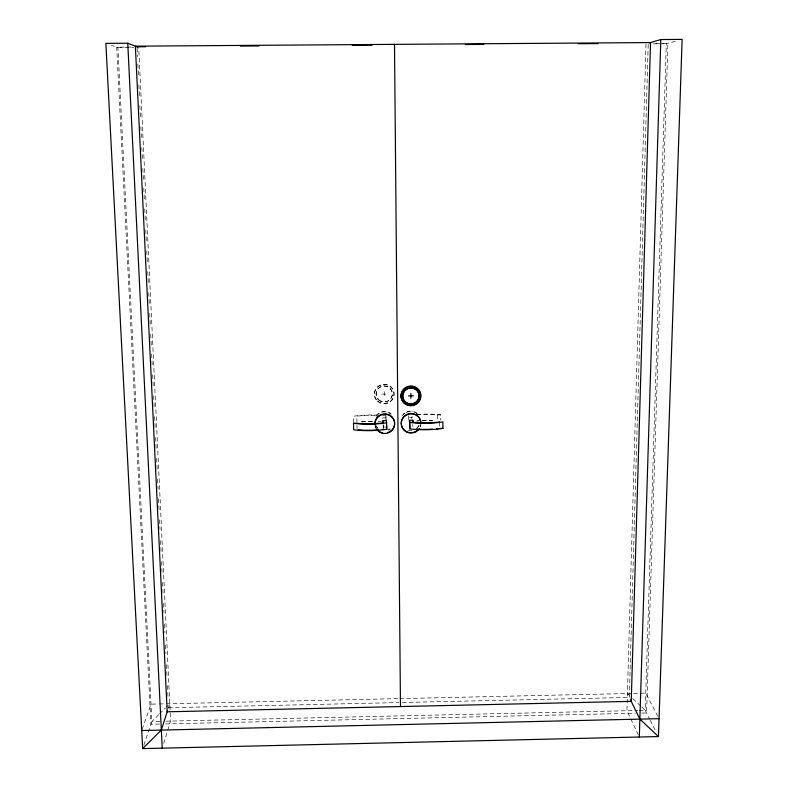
<?xml version="1.0" encoding="UTF-8"?>
<svg xmlns="http://www.w3.org/2000/svg" width="788" height="788" viewBox="0 0 788 788"><rect width="100%" height="100%" fill="white"/><g stroke="black" fill="none" stroke-linecap="round" stroke-linejoin="round"><path stroke-width="0.59" stroke-dasharray="3.94 2.96" d="M646.002 43.901L626.933 710.727L638.29 734.82M648.209 44.473L629.317 697.419L401.368 702.522M675.355 41.271L666.313 43.764L645.224 710.313L649.627 719.07M163.687 743.439L170.592 721.089L138.727 47.457M168.307 708.313L169.765 703.733L166.357 707.122M143.82 745.212L151.877 721.513L117.904 47.605L111.335 45.3M142.126 729.373L151.01 704.147L158.043 703.999M158.693 714.736L151.877 721.513L160.062 721.325M159.55 713.889L165.51 707.969M159.56 724.054L150.951 724.251L116.693 47.181L131.458 47.073M165.707 723.916L635.492 713.219M641.639 713.081L646.564 712.973L667.909 43.32L653.144 43.429M159.215 703.97L165.076 703.842M166.248 703.812L398.59 698.631M399.821 698.601L632.311 693.42M633.532 693.391L645.766 693.115L659.054 718.676M168.484 707.732L398.915 702.581M165.913 721.197L637.906 710.48M639.127 710.451L645.224 710.313L641.668 706.954M381.786 394.108L386.691 394.039M382.594 415.808L385.913 415.749L386.169 419.945M416.556 414.833A28.279 6.117 -0.2 0 1 436.316 414.833L440.758 414.892L440.768 420.152M386.15 417.827L382.81 417.876L382.84 420.004M385.421 427.076L383.175 427.116L383.155 424.978M117.904 47.605L133.832 47.487M653.173 43.852L666.313 43.764M629.198 695.203L627.425 693.529L629.494 697.794M632.764 698.562L640.772 706.117M650.179 720.163L655.685 731.097M137.122 48.048L137.536 56.647M137.88 64.015L138.471 76.298M138.875 84.897L139.515 98.411M139.87 105.779L140.51 119.293M140.865 126.671L141.446 138.954M141.86 147.553L142.441 159.836M142.845 168.435L143.436 180.718M143.78 188.096L144.371 200.379M144.775 208.978L145.416 222.492M145.77 229.86L146.292 240.911M146.765 250.742L147.346 263.025M147.75 271.624L148.341 283.916M148.745 292.515L149.336 304.798M149.74 313.397L150.262 324.449M150.735 334.279L151.257 345.341M151.67 353.94L152.192 364.992M152.665 374.822L153.246 387.105M153.65 395.704L154.241 407.987M154.645 416.586L155.167 427.648M155.64 437.468L156.162 448.53M156.635 458.36L157.157 469.412M157.63 479.242L158.093 489.072M158.555 498.893L159.146 511.185M159.55 519.785L160.023 529.605M160.545 540.666L161.067 551.718M161.54 561.548L162.062 572.6M162.535 582.43L163.057 593.492M163.52 603.312L163.993 613.143M164.515 624.204L164.928 632.803M165.51 645.086L165.913 653.685M166.445 664.737L166.967 675.799M167.44 685.629L167.962 696.681M356.954 422.526L356.856 416.212L357.959 416.064A28.309 6.127 -0.8 0 1 377.679 415.443M356.974 425.412L357.033 428.652M353.635 422.585L353.536 416.261A29.964 6.491 -0.8 0 1 377.078 415.069M385.913 415.749L385.982 422.072M384.209 391.666L384.268 396.482M383.352 424.998L383.401 429.312M408.499 419.61L408.47 415.404L408.874 417.473L412.203 417.423L411.779 415.345L411.799 418.507M412.804 424.505L412.823 426.643M439.537 423.028L439.537 426.259M437.458 414.941L437.468 421.255M417.069 420.733A29.895 6.609 -0.2 0 1 420.171 420.546M422.269 420.467A29.895 6.609 -0.2 0 1 432.858 420.546M417.029 414.439A29.924 6.471 -0.2 0 1 440.758 414.892M416.596 421.137A28.25 6.245 -0.2 0 1 418.517 420.999M422.476 420.812A28.25 6.245 -0.2 0 1 432.484 420.891M419.118 425.599A9.781 9.545 -11.1 0 1 416.192 428.761M412.163 430.376A9.781 9.545 -11.1 0 1 407.829 430.14M403.397 414.596A9.781 9.545 -11.1 0 1 405.052 413.168M405.968 412.607A9.781 9.545 -11.1 0 1 413.434 411.789M414.458 412.144A9.781 9.545 -11.1 0 1 417.226 413.858M419.039 425.244A9.771 9.535 -11.1 0 1 416.97 427.746M402.057 415.995A9.771 9.535 -11.1 0 1 409.021 411.208L413.365 411.454A9.771 9.535 -11.1 0 1 417.147 413.513M420.782 424.397A9.85 9.604 -11 0 1 420.221 426.485M420.871 424.752A9.86 9.623 -11 0 1 420.309 426.84M376.3 428.455A9.86 9.623 -6.3 0 1 375.118 425.441M376.329 428.82A9.87 9.633 -6.3 0 1 375.147 425.796M361.347 421.679A29.934 6.619 -0.8 0 1 372.951 421.265M378.191 421.413A29.934 6.619 -0.8 0 1 381.225 421.6M361.82 422.004A28.279 6.255 -0.8 0 1 373.798 421.629M390.159 429.174A9.791 9.554 -6.3 0 1 388.238 430.209M377.994 428.505A9.791 9.554 -6.3 0 1 375.955 425.983M376.595 415.857A9.791 9.554 -6.3 0 1 391.124 414.261M390.109 428.82A9.771 9.545 -6.3 0 1 388.189 429.844M377.964 428.14A9.771 9.545 -6.3 0 1 375.935 425.628M375.984 416.409A9.771 9.545 -6.3 0 1 391.084 413.917M377.639 401.348A9.83 9.633 -6.6 0 0 393.852 396.197A9.83 9.633 -6.6 0 0 381.264 385.017A9.83 9.633 -6.6 0 0 377.639 401.348M377.61 401.013A9.82 9.623 -6.6 0 0 393.803 395.881A9.82 9.623 -6.6 0 0 381.234 384.711A9.82 9.623 -6.6 0 0 377.61 401.013M378.733 399.802A8.136 7.978 -6.6 0 0 392.158 395.537A8.136 7.978 -6.6 0 0 381.737 386.278A8.136 7.978 -6.6 0 0 378.733 399.802M378.752 399.999A8.146 7.988 -6.6 0 0 392.188 395.734A8.146 7.988 -6.6 0 0 381.756 386.465A8.146 7.988 -6.6 0 0 378.752 399.999"/><path stroke-width="1.18" d="M639.324 737.016L660.807 39.548L682.132 39.4L658.443 736.573L142.667 748.6L105.868 43.379L127.754 43.222L137.634 47.034M167.568 710.609L161.343 730.072L142.667 748.6M649.42 42.897L660.807 39.548M382.279 429.47L383.401 429.312M439.527 421.954L438.433 422.112A27.925 5.959 -0.3 0 1 414.38 422.486L409.829 422.427L409.415 420.28L412.784 420.231L413.217 422.368M141.722 730.525L659.054 718.676M408.411 395.911L413.355 395.832M383.106 420.694L386.475 420.644L386.79 429.253A29.56 6.462 -0.8 0 1 353.645 429.785L353.546 423.314L358.087 423.383A27.954 5.979 -0.8 0 0 382.2 422.998L383.323 422.841L383.106 420.694L383.135 423.905M442.925 428.357A29.52 6.442 -0.3 0 1 409.878 428.889L409.829 422.427A29.55 6.314 -0.3 0 0 442.915 421.895L442.925 428.357L438.453 428.574A27.895 6.087 -0.3 0 1 436.601 428.78M137.063 46.817L145.681 46.758M240.409 46.098L258.858 45.97M352.354 45.31L372.044 45.172M465.373 44.522L483.783 44.394M578.284 43.734L597.925 43.596M658.443 736.573L639.876 719.109L630.538 699.921M409.878 428.889L409.415 420.28M386.79 429.253L386.514 424.919M127.754 43.222L162.229 748.147M394.502 44.364L400.471 706.55M410.873 393.448L410.903 398.295M412.784 420.231L412.794 422.368M420.211 398.787A9.899 9.692 -12.3 0 1 415.207 404.402M414.192 404.835A9.899 9.692 -12.3 0 1 412.016 405.347M409.839 405.387A9.899 9.692 -12.3 0 1 401.072 394.443A9.899 9.692 -12.3 0 1 412.636 386.169A9.899 9.692 -12.3 0 1 420.506 397.753M432.711 429.105A27.895 6.087 -0.3 0 1 416.369 429.105M417.778 430.051A9.85 9.604 -11 0 1 402.54 428.012A9.85 9.604 -11 0 1 408.105 413.936A9.85 9.604 -11 0 1 420.861 422.24M419.285 428.761A9.86 9.623 -11 0 1 414.074 432.602L409.701 432.986A9.86 9.623 -11 0 1 401.289 422.87A9.86 9.623 -11 0 1 411.07 413.818A9.86 9.623 -11 0 1 420.94 422.604M386.721 422.792A29.589 6.324 -0.8 0 1 353.546 423.314M378.437 429.854A27.935 6.097 -0.8 0 1 358.185 429.854M374.96 424.387A9.86 9.623 -6.3 0 1 383.214 414.015A9.86 9.623 -6.3 0 1 394.364 421.225A9.86 9.623 -6.3 0 1 387.775 432.661M382.338 432.839A9.86 9.623 -6.3 0 1 377.629 430.169M376.94 429.696A9.87 9.633 -6.3 0 0 393.32 428.721A9.87 9.633 -6.3 0 0 386.199 414.321L381.825 414.705A9.87 9.633 -6.3 0 0 374.989 424.742M650.524 42.572L631.237 701.359L167.194 711.8L135.378 46.167L650.524 42.572M404.234 403.269A9.909 9.702 -12.3 0 0 420.585 398.078A9.909 9.702 -12.3 0 0 407.957 386.819A9.909 9.702 -12.3 0 0 404.234 403.269M405.377 402.038A8.215 8.047 -12.3 0 0 418.94 397.743A8.215 8.047 -12.3 0 0 408.47 388.405A8.215 8.047 -12.3 0 0 405.377 402.038M405.337 401.841A8.205 8.038 -12.3 0 0 418.891 397.546A8.205 8.038 -12.3 0 0 408.42 388.208A8.205 8.038 -12.3 0 0 405.337 401.841"/></g></svg>
